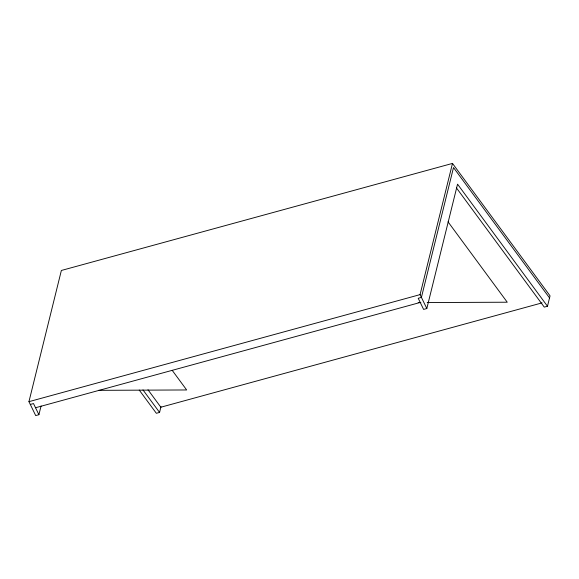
<?xml version="1.0" encoding="UTF-8"?>
<svg xmlns="http://www.w3.org/2000/svg" width="579" height="579" viewBox="0 0 579 579"><rect width="100%" height="100%" fill="white"/><g stroke="black" fill="none" stroke-linecap="round" stroke-linejoin="round"><path stroke-width="0.87" d="M41.073 405.944L38.902 414.702L35.703 415.584L28.95 401.667L61.367 270.465L452.489 163.416L550.05 295.847L547.481 306.248L544.274 307.123L456.484 187.958M139.228 390.043L156.359 413.297L159.565 412.422L161.005 406.596M549.536 297.932L453.502 167.57L421.418 297.403L418.212 298.279L423.611 309.41L426.817 308.535L420.072 294.617L452.489 163.416M426.817 308.535L457.548 184.173L547.481 306.248M28.95 401.667L420.072 294.617M30.303 404.453L33.502 403.57L38.902 414.702M35.529 407.746L420.238 302.455M542.067 302.882L160.853 407.218L147.992 389.768M418.176 302.593L420.875 302.578M427.172 302.556L507.247 302.216L448.03 221.829M98.488 390.333L186.662 389.964L172.252 370.408M142.97 389.891L159.565 412.422"/></g></svg>
